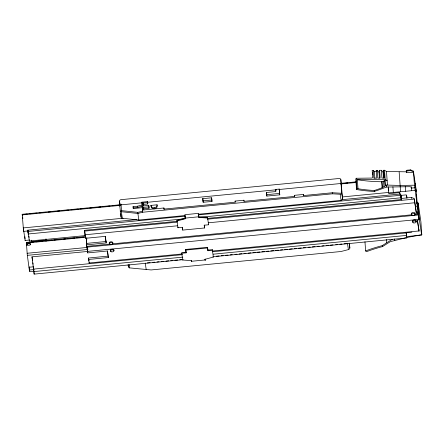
<?xml version="1.0" encoding="UTF-8"?>
<svg xmlns="http://www.w3.org/2000/svg" width="444" height="444" viewBox="0 0 444 444"><rect width="100%" height="100%" fill="white"/><g stroke="black" fill="none" stroke-linecap="round" stroke-linejoin="round"><path stroke-width="0.67" d="M119.43 204.834L22.211 214.274L23.576 231.368L28.405 230.897M85.675 236.646L26.374 242.407L27.251 254.617L29.537 271.589L33.694 271.256M28.261 233.605L29.387 241.025L29.36 239.988M374.869 178.149L374.403 171.639L373.271 170.379L372.172 170.391L372.677 177.334A0.882 0.716 6 0 1 371.839 178.061L356.255 178.255L355.783 179.015L356.532 189.521A102.009 58.947 -4.1 0 0 374.192 191.464L374.298 190.504A120.668 59.402 -32.2 0 0 382.09 187.79A2.62 1.288 -32.2 0 0 382.473 187.629L386.63 185.059L400.127 185.464L414.457 185.204L417.354 206.121L416.522 206.815L415.323 206.932M374.192 191.464A122.583 60.345 -32.2 0 0 378.81 189.899A122.81 60.456 -32.2 0 0 386.424 187.046L386.63 185.059M278.982 189.516L341.025 183.489L341.708 193.046A1.582 1.293 -8.4 0 1 341.702 193.273L341.664 193.434A1.571 1.249 16.9 0 1 341.364 193.884L341.203 194A1.659 1.321 16.9 0 1 340.615 194.222M29.387 241.025L85.287 235.603M417.482 207.093L417.998 208.147L418.403 214.968L86.88 247.153L86.902 246.648M86.386 243.412L86.486 244.844L106.172 242.935L106.066 241.503L86.386 243.412L86.713 245.404L86.325 239.327L86.863 237.612M86.83 239.188L86.475 240.332L86.785 244.672M356.532 189.521L357.009 188.761L356.255 178.255M418.353 213.109L419.014 219.414L417.416 220.629L418.947 230.958C419.236 232.201 418.87 228.416 418.842 229.526L417.504 220.49M413.408 171.134L413.458 171.85L410.611 170.596L407.109 170.934L406.299 171.445L406.249 170.729L407.059 170.219L410.561 169.88L413.408 171.134L416.195 189.965L417.41 206.532M417.121 202.497L418.126 203.008L420.912 221.845L421.8 234.798L407.797 237.29L390.465 241.619A2.62 1.543 -34.2 0 0 390.087 241.825A120.668 71.184 -34.2 0 0 382.595 246.575A100.361 57.998 -4.1 0 0 367.282 251.398L366.306 251.576L365.623 250.927L364.968 241.736M185.237 218.115L185.281 218.764L176.962 221.001L176.917 220.357L185.237 218.115L185.065 216.877M213.309 256.416L213.359 257.059L205.039 259.296L205.228 260.4L205.2 259.357M142.713 211.355L142.446 207.664L133.267 208.558L133.078 206.654L137.29 206.249L142.152 205.006L141.947 202.164L147.508 201.626L147.785 203.946L143.412 204.368L143.201 202.958L147.575 202.536L147.785 203.946M133.267 208.558L133.167 207.903L137.379 207.492L142.163 206.26L142.446 207.664M142.241 206.255L142.591 211.178L137.973 212.354L121.473 210.639L121.567 211.294L121.012 204.185L119.619 204.323L121.04 217.127L120.801 213.825M120.146 210.917A1.582 1.293 -8.4 0 0 121.351 211.716L137.89 213.453L142.591 212.249L332.456 193.812L340.193 194.244L341.103 200.383L198.224 214.252M388.184 186.857L388.617 192.89L415.023 190.387M407.226 236.597L421.611 234.898L421.423 232.256L421.8 234.798M357.359 179.726L385.181 179.387L387.162 180.658L384.676 180.769A1.726 0.999 -4.1 0 0 383.555 181.185A2.176 1.26 -4.1 0 1 381.657 181.74A100.361 57.998 -4.1 0 1 357.359 179.726L358.003 188.75A100.361 57.998 -4.1 0 0 374.298 190.504M275.685 189.416L279.254 189.072L279.776 194.833L266.855 196.087L266.489 192.474L275.841 191.564L275.685 189.416L275.896 190.826M341.464 183.278L356.632 181.807M142.48 202.769L121.107 204.839L121.012 204.185M147.303 202.298L276.224 189.782M25.713 214.208L27.095 214.075M29.853 213.808L31.918 213.608M34.676 213.336L36.747 213.137M39.505 212.87L40.881 212.737M43.64 212.471L45.71 212.265M48.468 211.999L50.538 211.799M52.608 211.599L54.673 211.4M57.431 211.128L59.502 210.928M62.26 210.661L64.33 210.462M66.395 210.256L68.465 210.056M71.223 209.79L73.293 209.59M76.052 209.324L78.116 209.118M80.186 208.919L82.257 208.719M85.015 208.452L87.085 208.253M89.843 207.981L91.908 207.781M93.978 207.581L96.048 207.381M98.807 207.115L100.871 206.91M102.941 206.71L105.012 206.51M107.77 206.244L109.84 206.044M112.598 205.772L114.663 205.572M116.733 205.372L118.803 205.172M341.519 183.55L342.901 183.416M345.66 183.144L347.73 182.945M350.483 182.678L352.553 182.478M354.623 182.279L355.999 182.14M22.228 214.902L120.102 205.4M341.347 183.921L356.51 182.451M202.797 198.657L211.616 197.802L211.827 199.212L211.982 201.415L203.169 202.27L202.797 198.657L203.169 202.27M149.056 208.269L148.845 206.86L143.517 207.376L143.728 208.785L149.056 208.269L148.951 206.804L148.74 205.394L143.412 205.911L143.201 202.958M150.949 205.4L157.054 204.806L157.204 205.816A3.08 2.509 -8.4 0 1 154.346 208.785A3.08 2.509 -8.4 0 1 151.099 206.41L150.949 205.4A3.08 2.509 -8.4 0 0 154.196 207.781L154.346 208.785M202.958 200.86L211.777 200.005L211.982 201.415M266.65 194.677L279.565 193.423L279.776 194.833M164.108 209.396L163.903 207.986L143.701 209.945L143.517 207.376M163.903 207.986L163.98 209.102L235.192 202.187L235.115 201.082L243.906 200.227L244.045 201.171M243.906 200.227L243.984 201.332L294.633 196.415L294.555 195.31L303.346 194.461L303.485 195.399M341.702 193.273L332.378 192.752L303.424 195.56L303.346 194.461M414.835 187.745L411.338 188.084L411.255 187.535A1.759 1.016 -4.1 0 0 409.662 186.685L386.424 187.046M23.16 227.933L123.143 218.226M342.413 196.936L388.617 192.452M28.277 233.81L28.277 234.315L27.744 230.175L136.774 219.586M341.725 199.689L400.377 193.995L400.76 196.548L400.666 195.182M121.118 217.46A1.582 1.293 -8.4 0 0 122.322 218.265L138.861 220.019L185.109 215.529M27.833 231.463L185.17 216.189M198.279 214.913L400.471 195.282L401.276 199.967M400.199 195.471L406.371 194.872L406.865 198.191M185.009 216.389L185.187 218.109L198.746 216.789L198.84 217.443L207.581 218.026L207.531 217.382L198.795 216.8L198.596 215.323M28.205 233.982L183.472 218.909M200.033 217.299L400.843 197.802M411.782 198.462L411.632 197.452L401.137 198.474L401.215 199.567L207.359 218.387M106.172 242.935L105.2 236.386L85.52 238.295L84.56 230.314L177.694 221.267M84.621 231.113L177.067 222.139M207.42 219.192L414.396 199.095L412.803 197.808L411.666 197.919L411.632 197.452M23.477 229.237L25.136 240.465L29.271 240.06M84.998 234.771L177.717 225.768M208.336 222.799L414.774 202.753L416.3 213.087L418.204 213.958L418.403 214.968M31.513 240.315L31.641 241.614L46.076 240.21L45.993 238.8M176.917 220.357L177.961 227.75L182.334 227.322L182.745 230.092L204.612 227.972L204.24 225.108M208.53 224.131L208.58 224.775L204.207 225.202L204.612 227.972M28.499 242.474L26.385 242.418M31.258 242.208L33.328 242.008M36.086 241.741L38.156 241.542M40.221 241.336L42.291 241.136M45.049 240.87L47.12 240.67M49.878 240.398L51.942 240.198M54.013 239.999L56.083 239.799M58.841 239.532L60.906 239.327M63.664 239.061L65.734 238.861M67.804 238.661L69.875 238.461M72.633 238.189L74.697 237.99M76.768 237.79L78.838 237.59M81.596 237.324L83.661 237.118M36.502 241.791L37.879 241.653M41.314 241.32L42.691 241.186M26.39 243.04L85.748 237.274M416.822 212.232L418.204 212.099L417.848 207.137L417.071 205.555M86.486 244.844L86.713 246.353L110.145 244.078M112.215 243.878L412.032 214.774M414.79 214.502L418.237 214.169M27.128 253.28L87.168 247.447M27.339 255.35L88.017 249.461M87.002 246.659L87.457 251.393L419.014 219.414M183.206 259.651L34.149 274.12L31.996 256.848L87.901 251.426M87.457 251.393L87.679 252.902L107.365 250.993L108.33 257.542L88.65 259.451L88.545 258.019L108.231 256.11L108.33 257.542M186.114 252.858L186.069 252.214L181.696 252.642L181.74 253.285L186.114 252.858L185.659 249.445L207.526 247.319L207.986 250.738L212.36 250.311L212.31 249.667L207.936 250.094M185.709 250.089L207.576 247.968L207.986 250.738M29.099 267.238L33.233 266.838M88.65 259.451L89.172 262.976L181.896 253.974M212.51 251.004L418.947 230.958M405.722 232.795L411.899 232.195M33.516 269.114L182.573 254.645M212.243 251.765L406.155 232.939L406.787 237.945L212.876 256.771M29.298 270.024L34.127 269.558M33.777 271.6L182.834 257.132M213.192 254.184L406.415 235.425M147.314 262.909L150.072 262.637M152.836 262.371L154.906 262.171M156.976 261.971L159.046 261.766M161.117 261.566L163.88 261.3M165.951 261.1L168.709 260.828M170.779 260.628L172.849 260.428M174.919 260.228L177.683 259.956M179.753 259.757L182.512 259.49M216.333 256.205L219.097 255.938M221.168 255.738L223.238 255.533M225.308 255.333L228.072 255.067M230.142 254.867L232.212 254.662M234.97 254.395L237.041 254.196M239.111 253.996L241.875 253.724M243.945 253.524L246.015 253.324M248.085 253.124L250.849 252.852M252.919 252.653L255.677 252.386M257.059 252.253L259.818 251.987M261.893 251.781L264.652 251.515M266.722 251.315L268.792 251.115M270.862 250.91L273.626 250.644M275.696 250.444L278.455 250.177M280.525 249.972L282.6 249.772M284.671 249.572L287.429 249.306M289.499 249.101L292.263 248.834M294.333 248.634L296.403 248.435M298.473 248.229L301.232 247.963M303.308 247.763L305.378 247.563M308.136 247.291L310.206 247.092M312.276 246.892L315.04 246.625M317.11 246.42L319.181 246.22M321.939 245.954L324.015 245.754M326.085 245.549L328.843 245.282M330.225 245.149L332.983 244.883M335.747 244.611L337.817 244.411M339.888 244.211L341.958 244.011M344.028 243.806L346.792 243.54M181.74 253.285L182.739 260.034L191.481 260.617L191.575 261.272L205.134 259.951M384.138 178.016L383.633 170.252L384.526 170.241L386.485 171.501L406.41 171.822L406.46 172.538L413.542 172.411L414.457 185.204M374.403 171.639L376.301 171.617L376.24 170.341L377.317 170.329L379.01 172.217L379.431 178.077M379.01 172.217L379.67 172.211L379.587 170.302L381.363 170.28L383.061 172.167L383.477 178.027M383.061 172.167L383.716 172.161M357.009 188.761L358.003 188.75M128.466 267.099A1.582 1.293 -8.4 0 0 129.67 267.904L151.132 269.946L340.998 251.509L348.39 249.611L347.48 243.473M414.585 200.621L416.2 211.655C417.804 211.277 418.537 214.585 418.204 212.099M387.451 185.009L386.485 171.501M86.88 247.153L86.713 246.353M22.211 214.274L22.461 215.867M388.617 192.89L388.927 193.639L399.384 192.624L399.628 194.289M394.283 239.005L394.805 240.265M392.535 239.238A122.81 72.444 -34.2 0 0 386.641 242.801A122.583 72.311 -34.2 0 0 382.217 245.66L382.595 246.575M191.58 260.911L191.531 260.622M205.089 259.307L205.15 259.612L205.145 259.107M191.575 261.272L191.669 261.716L191.675 261.227M89.172 262.976L89.272 263.453L89.244 262.337M25.136 240.465L25.175 240.104M415.556 185.287L415.257 183.272L415.307 184.227M417.848 207.137L418.559 214.852M421.611 234.898L419.286 219.164L418.126 203.008M414.38 198.884L414.574 200.483M411.516 190.681L411.227 186.624M406.249 170.729L406.46 172.538M406.671 195.482L406.965 197.469M400.882 195.299L401.47 199.284M372.427 172.128L372.699 174.675M119.619 204.323L119.88 206.083L119.525 201.11A1.582 1.293 -8.4 0 1 121.007 199.667L339.166 178.488A1.582 1.293 -8.4 0 1 340.831 179.626L342.585 198.94A1.582 1.293 -8.4 0 1 341.103 200.383M341.025 183.489L341.192 184.599L340.831 179.626M341.708 193.046L342.585 198.94M349.156 243.34L349.833 247.924A1.582 1.293 -8.4 0 1 349.828 248.152L349.789 248.335A1.571 1.221 -32.7 0 1 349.506 248.884L349.356 249.056A1.659 1.293 -32.7 0 1 348.79 249.456M294.555 195.31L294.694 196.254M266.489 192.474L266.628 193.412M235.115 201.082L235.253 202.026M207.531 217.382L208.58 224.775M212.31 249.667L213.359 257.059M185.187 218.109L185.281 218.764M182.373 227.234L182.745 230.092M185.659 249.445L186.069 252.214M141.947 202.164L142.28 205.283M137.89 213.453L138.861 220.019M145.244 263.109L146.215 269.669M133.078 206.654L133.178 207.309M121.351 211.716L122.322 218.265M129.187 264.63L129.67 267.904M119.525 201.11L120.13 205.211M128.094 264.802L128.388 266.766L128.255 264.89M105.289 236.264L106.066 241.503M107.454 250.871L108.131 255.455M86.325 239.327L86.796 243.823M84.56 230.314L85.52 238.295M88.545 258.019L88.983 260.955M30.292 244.028A1.41 1.149 -8.4 0 1 28.266 245.227A1.41 1.149 -8.4 0 1 28.122 243.24A1.41 1.149 -8.4 0 1 30.292 244.028L30.37 244.533M28.932 236.125L29.126 237.451M31.996 256.848L32.59 260.833M32.884 262.826L33.078 264.152M27.744 230.175L28.122 232.728L27.983 230.725M33.966 272.205L33.372 266.145M27.495 244.3L27.572 244.805M22.661 217.194L22.855 218.515M26.529 243.34L26.823 245.327M418.981 219.208L418.509 215.007M414.774 202.753L414.396 199.095M399.861 193.456L399.744 192.491M198.746 216.789L198.568 215.074M87.279 249.389L87.679 252.902M87.196 248.662L87.235 249.04M185.037 216.894L184.987 216.128M198.557 215.207L198.446 214.064M87.118 248.562L86.924 246.525M31.557 240.198L31.74 242.047M46.12 240.093L46.198 240.914M31.641 241.614L31.691 242.258M198.479 214.441L198.518 214.824M184.92 215.756L184.959 216.139M46.082 240.271L46.126 240.853M184.959 215.867L184.832 214.691L198.39 213.375L198.496 214.297M415.578 185.592L415.678 186.746M418.104 212.526L418.204 213.958M415.823 188.772L416.017 191.475M416.261 194.849L416.45 197.547M416.694 200.921L416.838 202.947M415.406 184.282L415.651 187.679M415.795 189.721L415.895 191.081M416.233 195.837L416.333 197.197M416.672 201.953L416.772 203.313M415.351 184.904L415.545 187.607M416.2 211.655L416.3 213.087M416.1 220.712L416.178 221.784M414.996 213.259L415.073 214.33M410.561 169.88L410.611 170.596M412.598 221.051L412.676 222.128M411.494 213.597L411.571 214.668M407.059 170.219L407.109 170.934M405.244 186.547L405.583 191.259M406.787 237.945L406.193 232.501M401.037 194.811L401.326 198.851M400.904 195.277L401.049 197.297M399.156 171.95L400.127 185.464M400.161 186.108L400.549 191.492M400.377 193.995L400.471 195.282M392.918 186.83L393.301 192.197M388.544 188.256L388.733 190.926M384.526 170.241L385.181 179.387M385.004 180.747L385.348 185.598M384.748 180.764L385.103 185.709M383.633 170.252L384.193 178.061L381.923 178.088L381.363 170.28M383.555 181.185L383.938 186.558M386.402 239.521L386.641 242.801M382.051 181.724L382.473 187.629M381.657 181.74L382.09 187.79M379.587 170.302L380.147 178.111L377.877 178.138L377.317 170.329M376.24 170.341L376.801 178.149L373.831 178.188L373.271 170.379M349.495 243.146L349.833 247.924M332.378 192.752L332.456 193.812M279.254 189.072L279.565 193.423M266.739 194.433L266.855 196.087M211.616 197.802L211.777 200.005M207.526 247.319L207.576 247.968M198.795 216.8L198.84 217.443M182.695 259.39L182.739 260.034M177.916 227.106L177.961 227.75M148.74 205.394L148.845 206.86M147.508 201.626L147.575 202.536M143.412 204.368L143.534 206.138M143.728 208.785L143.817 210.073M142.074 205.017L142.163 206.26M142.518 211.183L142.591 212.249M137.29 206.249L137.379 207.492M137.729 212.365L137.807 213.459M113.88 250.055L113.925 250.699M112.776 242.602L112.82 243.245M110.378 250.394L110.423 251.038M109.274 242.94L109.324 243.584M34.055 272.832L34.149 274.12M29.243 266.911L29.543 271.023M24.931 236.691L25.075 238.739M23.415 229.137L23.576 231.368M157.054 204.806A3.08 2.509 -8.4 0 1 154.196 207.781M341.186 183.677A1.582 1.293 -8.4 0 1 341.541 184.41M411.755 214.036A1.759 1.016 -4.1 0 1 412.959 212.437A1.759 1.016 -4.1 0 1 414.957 213.575M109.407 243.24A1.759 1.016 -4.1 0 1 111.15 241.747A1.759 1.016 -4.1 0 1 112.526 243.223M109.896 243.601A1.759 1.016 -4.1 0 1 109.696 243.501M412.731 221.356A1.759 1.016 -4.1 0 1 414.474 219.858A1.759 1.016 -4.1 0 1 415.85 221.334M113.631 250.677A1.759 1.016 -4.1 0 1 113.47 250.816M110.8 250.954A1.759 1.016 -4.1 0 1 110.501 249.917A1.759 1.016 -4.1 0 1 111.977 249.217M112.254 249.201A1.759 1.016 -4.1 0 1 113.88 250.211M27.683 244.267A1.41 1.149 -8.4 0 1 29.432 243.556A1.41 1.149 -8.4 0 1 30.325 244.894M27.761 245.31A1.41 1.149 -8.4 0 1 27.6 244.983M365.623 250.927A102.009 58.947 -4.1 0 1 382.217 245.66M110.084 244.305A1.759 1.016 -4.1 0 0 112.82 243.401A1.759 1.016 -4.1 0 0 110.306 242.535A1.759 1.016 -4.1 0 0 110.084 244.305M412.337 215.39A1.759 1.016 -4.1 0 0 415.073 214.491A1.759 1.016 -4.1 0 0 412.559 213.62A1.759 1.016 -4.1 0 0 412.337 215.39M413.442 222.844A1.759 1.016 -4.1 0 0 416.178 221.945A1.759 1.016 -4.1 0 0 413.658 221.073A1.759 1.016 -4.1 0 0 413.442 222.844M111.189 251.759A1.759 1.016 -4.1 0 0 113.925 250.854A1.759 1.016 -4.1 0 0 111.411 249.989A1.759 1.016 -4.1 0 0 111.189 251.759"/></g></svg>
